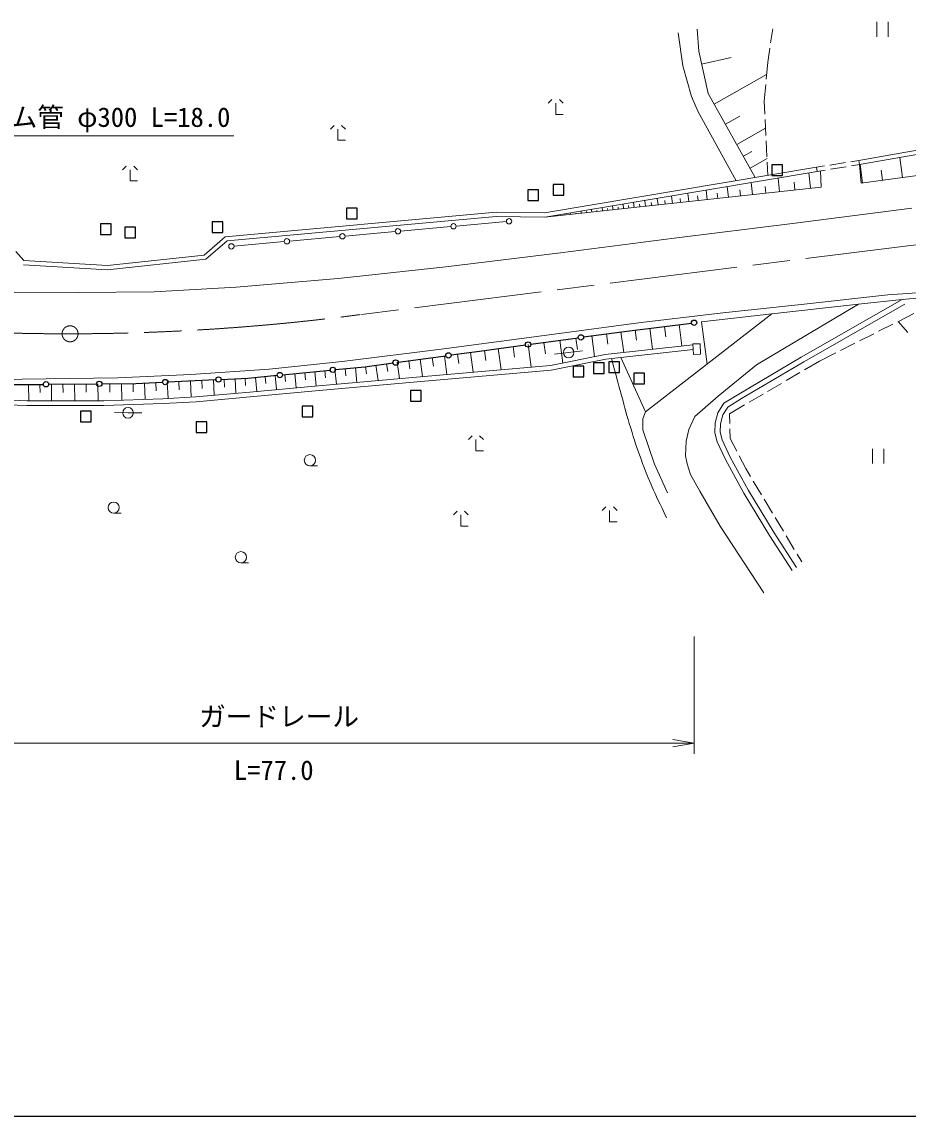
# Model space of a CAD drawing. Units: millimetres, scale not verified. Extents: x 40000 to 680000, y 20000 to 380000.
# Drawn here: x 372872 to 456020, y 205000 to 307689 of the extents above; entities that cross this region are included whole.
import ezdxf
from ezdxf.enums import TextEntityAlignment as Align

# ---------------------------------------------------------------- set-up
doc = ezdxf.new("R2010")
doc.units = ezdxf.units.MM
doc.header["$LTSCALE"] = 1000
doc.linetypes.add('CHAIN', pattern=[18.5, 12, -1.5, 3.5, -1.5])
for name, color, linetype, lineweight in [('M-BMK', 2, 'CHAIN', 13), ('M-BMK-ROW', 30, 'Continuous', 25), ('M-STR-HTXT', 7, 'Continuous', 13), ('M-STR-STRC', 7, 'Continuous', 25), ('M-TTL-BAND', 7, 'Continuous', 25), ('M-WORK', 1, 'Continuous', 13)]:
    doc.layers.add(name, color=color, linetype=linetype, lineweight=lineweight)
doc.styles.add('ＭＳ ゴシック', font='')
doc.styles.get('ＭＳ ゴシック').set_extended_font_data('MS Gothic')

# ---------------------------------------------------------------- blocks, each defined once
blk = doc.blocks.new('open_arrow')
at = {"color": 0, "linetype": 'Continuous', "lineweight": -2}
blk.add_lwpolyline([(7.5, 1.25), (0, 0), (7.5, -1.25)], dxfattribs=at)

msp = doc.modelspace()

# ---------------------------------------------------------------- linework, layer by layer
at = {"layer": 'M-BMK'}
msp.add_line((476672, 289271), (404604, 280218), dxfattribs=at)
msp.add_circle((377393, 278417), 750, dxfattribs=at)
msp.add_arc((377158, 488417), 210000, 258.18301, 277.50979, dxfattribs=at)
at = {"layer": 'M-BMK-ROW'}
for p, q in [((444231, 294287), (443231, 294287)), ((443231, 294287), (443231, 293287)), ((444231, 293287), (444231, 294287)), ((443231, 293287), (444231, 293287)), ((421335, 291941), (420335, 291941)), ((420335, 291941), (420335, 290941)), ((421335, 290941), (421335, 291941)), ((423733, 292420), (422733, 292420)), ((422733, 292420), (422733, 291420)), ((423733, 291420), (423733, 292420)), ((420335, 290941), (421335, 290941)), ((422733, 291420), (423733, 291420)), ((404325, 290202), (403325, 290202)), ((403325, 290202), (403325, 289202)), ((404325, 289202), (404325, 290202)), ((381254, 288737), (380254, 288737)), ((380254, 288737), (380254, 287737)), ((381254, 287737), (381254, 288737)), ((391724, 288924), (390724, 288924)), ((390724, 288924), (390724, 287924)), ((391724, 287924), (391724, 288924)), ((403325, 289202), (404325, 289202)), ((380254, 287737), (381254, 287737)), ((383519, 288418), (382519, 288418)), ((382519, 288418), (382519, 287418)), ((383519, 287418), (383519, 288418)), ((390724, 287924), (391724, 287924)), ((382519, 287418), (383519, 287418)), ((425607, 275384), (424607, 275384)), ((424607, 275384), (424607, 274384)), ((425607, 274384), (425607, 275384)), ((427498, 275704), (426498, 275704)), ((426498, 275704), (426498, 274704)), ((427498, 274704), (427498, 275704)), ((428937, 275784), (427937, 275784)), ((427937, 275784), (427937, 274784)), ((428937, 274784), (428937, 275784)), ((424607, 274384), (425607, 274384)), ((426498, 274704), (427498, 274704)), ((427937, 274784), (428937, 274784)), ((431281, 274718), (430281, 274718)), ((430281, 274718), (430281, 273718)), ((431281, 273718), (431281, 274718)), ((430281, 273718), (431281, 273718)), ((410342, 273093), (409342, 273093)), ((409342, 273093), (409342, 272093)), ((410342, 272093), (410342, 273093)), ((379385, 271149), (378385, 271149)), ((378385, 271149), (378385, 270149)), ((379385, 270149), (379385, 271149)), ((400165, 271628), (399165, 271628)), ((399165, 271628), (399165, 270628)), ((400165, 270628), (400165, 271628)), ((409342, 272093), (410342, 272093)), ((378385, 270149), (379385, 270149)), ((390228, 270163), (389228, 270163)), ((389228, 270163), (389228, 269163)), ((390228, 269163), (390228, 270163)), ((399165, 270628), (400165, 270628)), ((389228, 269163), (390228, 269163))]:
    msp.add_line(p, q, dxfattribs=at)
at = {"layer": 'M-STR-HTXT'}
for p, q in [((435937, 250000), (435937, 239000)), ((357747, 240000), (435937, 240000))]:
    msp.add_line(p, q, dxfattribs=at)
msp.add_lwpolyline([(355500, 287000), (364000, 297000), (392750, 297000)], dxfattribs=at)
at = {"layer": 'M-STR-STRC'}
for p, q in [((429890, 278707), (435689, 279423)), ((425568, 278119), (429890, 278707)), ((415797, 276789), (420119, 277377)), ((420614, 277445), (425073, 278052)), ((408186, 275753), (412645, 276360)), ((413140, 276428), (415797, 276789)), ((402297, 275058), (405034, 275324)), ((405034, 275324), (407691, 275686)), ((391570, 274137), (394085, 274258)), ((394085, 274258), (396822, 274525)), ((397320, 274573), (401799, 275009)), ((371707, 273646), (374884, 273674)), ((375384, 273679), (379884, 273719)), ((380384, 273724), (383562, 273752)), ((383562, 273752), (386076, 273873)), ((386576, 273897), (391071, 274113))]:
    msp.add_line(p, q, dxfattribs=at)
for centre in [(435937, 279453), (425321, 278085), (420366, 277411), (412893, 276394), (402048, 275033), (407938, 275719), (391320, 274125), (397071, 274549), (375134, 273676), (380134, 273721), (386326, 273885)]:
    msp.add_circle(centre, 250, dxfattribs=at)
at = {"layer": 'M-TTL-BAND'}
msp.add_line((40000, 205000), (579000, 205000), dxfattribs=at)
at = {"layer": 'M-WORK'}
for p, q in [((443124, 305719), (443326, 307051)), ((453099, 307689), (453099, 306289)), ((454149, 306289), (454149, 307689)), ((434895, 303574), (434455, 306651)), ((436213, 307011), (436373, 304933)), ((442847, 303894), (443049, 305225)), ((436373, 304933), (437252, 300977)), ((436641, 303727), (439403, 304341)), ((435694, 300697), (434895, 303574)), ((442709, 302325), (442847, 303894)), ((437812, 299979), (442746, 302751)), ((437252, 300977), (441685, 293086)), ((442527, 300257), (442665, 301826)), ((422606, 300406), (422256, 300056)), ((422956, 299006), (422956, 300056)), ((423656, 300056), (423306, 300406)), ((436333, 299258), (435694, 300697)), ((442587, 299019), (442527, 300257)), ((423656, 299006), (422956, 299006)), ((439890, 292784), (436333, 299258)), ((438877, 298084), (440231, 298844)), ((402173, 297979), (401823, 297629)), ((403223, 297629), (402873, 297979)), ((442683, 297021), (442611, 298519)), ((451393, 294692), (469263, 297800)), ((402523, 296579), (402523, 297629)), ((439942, 296188), (442650, 297710)), ((451462, 294297), (469332, 297406)), ((403223, 296579), (402523, 296579)), ((442780, 295023), (442707, 296521)), ((440568, 295073), (441365, 295521)), ((441195, 293958), (442788, 294853)), ((469610, 294998), (451627, 292560)), ((455481, 293083), (455228, 294953)), ((382668, 294158), (382318, 293808)), ((383018, 292758), (383018, 293808)), ((383718, 293808), (383368, 294158)), ((421915, 289754), (447415, 294052)), ((442863, 293285), (442804, 294524)), ((447415, 294052), (448170, 294174)), ((447415, 294052), (447481, 293658)), ((447478, 293657), (448233, 293779)), ((447851, 292181), (447797, 293708)), ((448664, 294253), (450145, 294491)), ((448727, 293858), (450208, 294096)), ((450638, 294570), (451393, 294692)), ((450702, 294175), (451457, 294297)), ((451393, 294692), (451462, 294297)), ((451627, 292560), (451457, 294297)), ((451742, 292576), (451507, 294305)), ((453612, 292829), (453485, 293764)), ((383718, 292758), (383018, 292758)), ((421946, 289354), (447481, 293658)), ((443958, 291756), (443818, 293032)), ((446857, 292072), (446699, 293522)), ((421946, 289354), (447851, 292181)), ((437180, 291016), (437085, 291887)), ((439158, 291232), (439050, 292221)), ((440282, 291355), (440221, 291916)), ((441405, 291477), (441283, 292601)), ((442682, 291617), (442612, 292255)), ((445407, 291914), (445328, 292639)), ((430320, 290268), (430270, 290728)), ((431366, 290382), (431309, 290905)), ((431961, 290447), (431928, 290744)), ((432555, 290511), (432490, 291106)), ((433230, 290585), (433193, 290923)), ((433905, 290659), (433831, 291334)), ((434672, 290742), (434630, 291126)), ((435438, 290826), (435355, 291593)), ((436309, 290921), (436262, 291357)), ((438169, 291124), (438115, 291619)), ((391958, 287516), (417360, 289821)), ((417360, 289821), (421915, 289754)), ((423858, 289562), (423853, 289614)), ((424355, 289617), (424344, 289721)), ((424852, 289671), (424843, 289753)), ((425349, 289725), (425332, 289889)), ((425846, 289779), (425834, 289891)), ((426343, 289834), (426319, 290056)), ((426841, 289888), (426825, 290029)), ((427338, 289942), (427307, 290224)), ((427835, 289996), (427816, 290167)), ((428332, 290051), (428294, 290392)), ((428829, 290105), (428807, 290305)), ((429326, 290159), (429282, 290560)), ((429823, 290213), (429798, 290444)), ((430843, 290325), (430815, 290586)), ((445167, 288781), (456383, 290193)), ((392121, 287129), (417375, 289420)), ((413616, 288533), (418329, 288959)), ((417375, 289420), (421946, 289354)), ((434085, 287396), (445167, 288781)), ((397983, 287118), (402696, 287545)), ((403194, 287590), (407907, 288016)), ((408405, 288061), (413118, 288488)), ((389960, 285811), (391958, 287516)), ((390126, 285427), (392121, 287129)), ((392772, 286647), (397485, 287073)), ((423402, 286011), (434085, 287396)), ((372291, 286137), (373049, 285296)), ((380902, 284826), (389960, 285811)), ((412639, 284705), (423402, 286011)), ((373025, 284897), (380912, 284424)), ((373049, 285296), (380902, 284826)), ((380912, 284424), (390126, 285427)), ((402542, 283613), (412639, 284705)), ((392978, 282787), (402542, 283613)), ((385279, 282361), (392978, 282787)), ((371665, 282334), (378192, 282281)), ((378192, 282281), (385279, 282361)), ((445974, 281159), (454129, 282063)), ((445987, 276213), (455474, 281642)), ((451380, 281194), (455474, 281642)), ((454129, 282063), (456873, 282276)), ((455474, 281642), (456824, 281772)), ((430988, 279481), (438621, 280400)), ((438621, 280400), (445974, 281159)), ((451380, 281194), (441807, 275502)), ((443242, 280290), (451380, 281194)), ((446238, 275780), (455723, 281208)), ((422357, 278322), (430988, 279481)), ((443242, 280290), (431387, 271099)), ((436635, 279544), (443242, 280290)), ((436635, 279544), (437155, 275571)), ((454594, 279326), (453254, 278652)), ((456566, 280317), (455041, 279550)), ((455101, 279580), (456009, 278544)), ((412446, 277003), (422357, 278322)), ((427709, 278411), (427842, 277435)), ((429075, 278596), (429338, 276667)), ((430426, 278774), (430546, 277807)), ((431779, 278940), (432022, 276966)), ((433161, 279111), (433282, 278124)), ((434543, 279281), (434790, 277275)), ((452808, 278427), (451468, 277753)), ((420358, 277410), (420648, 275280)), ((421849, 277613), (421994, 276548)), ((423340, 277816), (423632, 275671)), ((424841, 278020), (424987, 276948)), ((426343, 278225), (426608, 276273)), ((427605, 276474), (435833, 277391)), ((436516, 277491), (435830, 277463)), ((435830, 277463), (435870, 276484)), ((436556, 276512), (436516, 277491)), ((451021, 277529), (449681, 276855)), ((402936, 275804), (412446, 277003)), ((412519, 276343), (412756, 274600)), ((413739, 276509), (413858, 275638)), ((414959, 276675), (415213, 274812)), ((416264, 276853), (416390, 275921)), ((417568, 277030), (417839, 275038)), ((418963, 277220), (419099, 276224)), ((422469, 275436), (427605, 276474)), ((422845, 276512), (424172, 276664)), ((424172, 276664), (425477, 276817)), ((427674, 276029), (435851, 276940)), ((435870, 276484), (436556, 276512)), ((449234, 276630), (447709, 275864)), ((396062, 275085), (402936, 275804)), ((404158, 275239), (404293, 273856)), ((405126, 275336), (405219, 274648)), ((406089, 275468), (406284, 274033)), ((407093, 275604), (407191, 274887)), ((408097, 275741), (408305, 274213)), ((409167, 275887), (409271, 275122)), ((409910, 274355), (422469, 275436)), ((410237, 276032), (410459, 274402)), ((411378, 276188), (411489, 275373)), ((422533, 274990), (427674, 276029)), ((431387, 271099), (429075, 276185)), ((441807, 275502), (438197, 272558)), ((440144, 272767), (445987, 276213)), ((440401, 272338), (446238, 275780)), ((447709, 275864), (446290, 275031)), ((370567, 274126), (381876, 274286)), ((381876, 274286), (388710, 274605)), ((388710, 274605), (396062, 275085)), ((392872, 274200), (392938, 272833)), ((393829, 274246), (393862, 273562)), ((394784, 274326), (394912, 273012)), ((395704, 274416), (395768, 273759)), ((396624, 274505), (396753, 273179)), ((397552, 274596), (397617, 273933)), ((398480, 274686), (398611, 273348)), ((399417, 274777), (399482, 274108)), ((400354, 274869), (400486, 273518)), ((400709, 273538), (409910, 274355)), ((401300, 274961), (401365, 274285)), ((402245, 275053), (402378, 273686)), ((403202, 275146), (403268, 274462)), ((409949, 273907), (422533, 274990)), ((445859, 274778), (444565, 274019)), ((373500, 273662), (373514, 272131)), ((374571, 273671), (374578, 272906)), ((375643, 273681), (375657, 272133)), ((376727, 273691), (376734, 272917)), ((377811, 273701), (377825, 272134)), ((378907, 273710), (378914, 272927)), ((380003, 273720), (380017, 272136)), ((381112, 273730), (381119, 272938)), ((382221, 273740), (382235, 272198)), ((383301, 273750), (383307, 272979)), ((384379, 273792), (384453, 272264)), ((385448, 273843), (385485, 273079)), ((386517, 273894), (386592, 272342)), ((387604, 273947), (387641, 273171)), ((388690, 273999), (388764, 272466)), ((389763, 274050), (389800, 273284)), ((390836, 274102), (390906, 272647)), ((391854, 274151), (391889, 273424)), ((394244, 272952), (400709, 273538)), ((400749, 273090), (409949, 273907)), ((444134, 273765), (442840, 273006)), ((369276, 272296), (373360, 272131)), ((373360, 272131), (380566, 272137)), ((380566, 272137), (386095, 272314)), ((386095, 272314), (389190, 272491)), ((389190, 272491), (394244, 272952)), ((389223, 272042), (394285, 272504)), ((394285, 272504), (400749, 273090)), ((438197, 272558), (436013, 270667)), ((438741, 271915), (440144, 272767)), ((439098, 271547), (440401, 272338)), ((442409, 272753), (441115, 271994)), ((369254, 271847), (373351, 271681)), ((373351, 271681), (380574, 271687)), ((380574, 271687), (386115, 271864)), ((386115, 271864), (389223, 272042)), ((431387, 271099), (431121, 270433)), ((438155, 271009), (438741, 271915)), ((438621, 270809), (439098, 271547)), ((440684, 271741), (439264, 270908)), ((381550, 271026), (382834, 271005)), ((382834, 271005), (384139, 271005)), ((431121, 270433), (431121, 269394)), ((436013, 270667), (435453, 269441)), ((437924, 270050), (438155, 271009)), ((438422, 269981), (438621, 270809)), ((439264, 270908), (439285, 269999)), ((431121, 269394), (432213, 266170)), ((435453, 269441), (435187, 268349)), ((437888, 269126), (437924, 270050)), ((438101, 268292), (437888, 269126)), ((438391, 269180), (438422, 269981)), ((438574, 268461), (438391, 269180)), ((439297, 269500), (439317, 268591)), ((415121, 268847), (414771, 268497)), ((415471, 267447), (415471, 268497)), ((416171, 268497), (415821, 268847)), ((435187, 268349), (435133, 266964)), ((438883, 266622), (438101, 268292)), ((439329, 266848), (438574, 268461)), ((439317, 268591), (439935, 267401)), ((416171, 267447), (415471, 267447)), ((452694, 267633), (452694, 266233)), ((453744, 266233), (453744, 267633)), ((399893, 266031), (400593, 266031)), ((432213, 266170), (433438, 263479)), ((435133, 266964), (435293, 266218)), ((435293, 266218), (435613, 265205)), ((440606, 263470), (438883, 266622)), ((441039, 263719), (439329, 266848)), ((440165, 266957), (440783, 265767)), ((435613, 265205), (436465, 263634)), ((440783, 265767), (441226, 265028)), ((441483, 264599), (442255, 263313)), ((436465, 263634), (438384, 260357)), ((443030, 259474), (440606, 263470)), ((443454, 259739), (441039, 263719)), ((442513, 262885), (443285, 261599)), ((427663, 262171), (427313, 261821)), ((428713, 261821), (428363, 262171)), ((381484, 261580), (382184, 261580)), ((413705, 261766), (413355, 261416)), ((414055, 260366), (414055, 261416)), ((414755, 261416), (414405, 261766)), ((428013, 260771), (428013, 261821)), ((443542, 261170), (444314, 259884)), ((414755, 260366), (414055, 260366)), ((428713, 260771), (428013, 260771)), ((438384, 260357), (442486, 254096)), ((445135, 256204), (443030, 259474)), ((445555, 256475), (443454, 259739)), ((444572, 259455), (445344, 258169)), ((393420, 256927), (394120, 256927)), ((445601, 257740), (446044, 257002))]:
    msp.add_line(p, q, dxfattribs=at)
for centre, radius in [((413367, 288510), 250), ((418578, 288982), 250), ((402945, 287567), 250), ((408156, 288039), 250), ((392523, 286624), 250), ((397734, 287096), 250), ((424172, 276664), 500), ((382834, 271005), 500), ((399893, 266556), 525), ((381484, 262105), 525), ((393420, 257452), 525)]:
    msp.add_circle(centre, radius, dxfattribs=at)
msp.add_open_spline([(428199, 276088), (428638, 274411), (428750, 273981), (429121, 272635), (429453, 271435), (429622, 270758), (429991, 269568), (430349, 268417), (430554, 267773), (430963, 266639), (431755, 264441), (432147, 263721), (433356, 261158)], degree=3, knots=[0, 0, 0, 0, 1, 1, 1, 2, 2, 2, 3, 3, 3, 4, 4, 4, 4], dxfattribs=at)

# ---------------------------------------------------------------- block references
at = {"layer": 'M-STR-HTXT', "xscale": 267, "yscale": 267, "rotation": 180}
msp.add_blockref('open_arrow', (435937, 240000), dxfattribs=at)

# ---------------------------------------------------------------- texts
at = {"layer": 'M-STR-HTXT', "style": 'ＭＳ ゴシック'}
for s, p in [('ヒューム管 φ300 L=18.0', (378375, 298750)), ('ガードレール', (397000, 242500))]:
    msp.add_text(s, height=1833, dxfattribs=at).set_placement(p, align=Align.MIDDLE_CENTER)
msp.add_text('L=77.0', height=1833, dxfattribs=at).set_placement((396500, 236000), align=Align.BOTTOM_CENTER)

doc.saveas('drawing.dxf')
